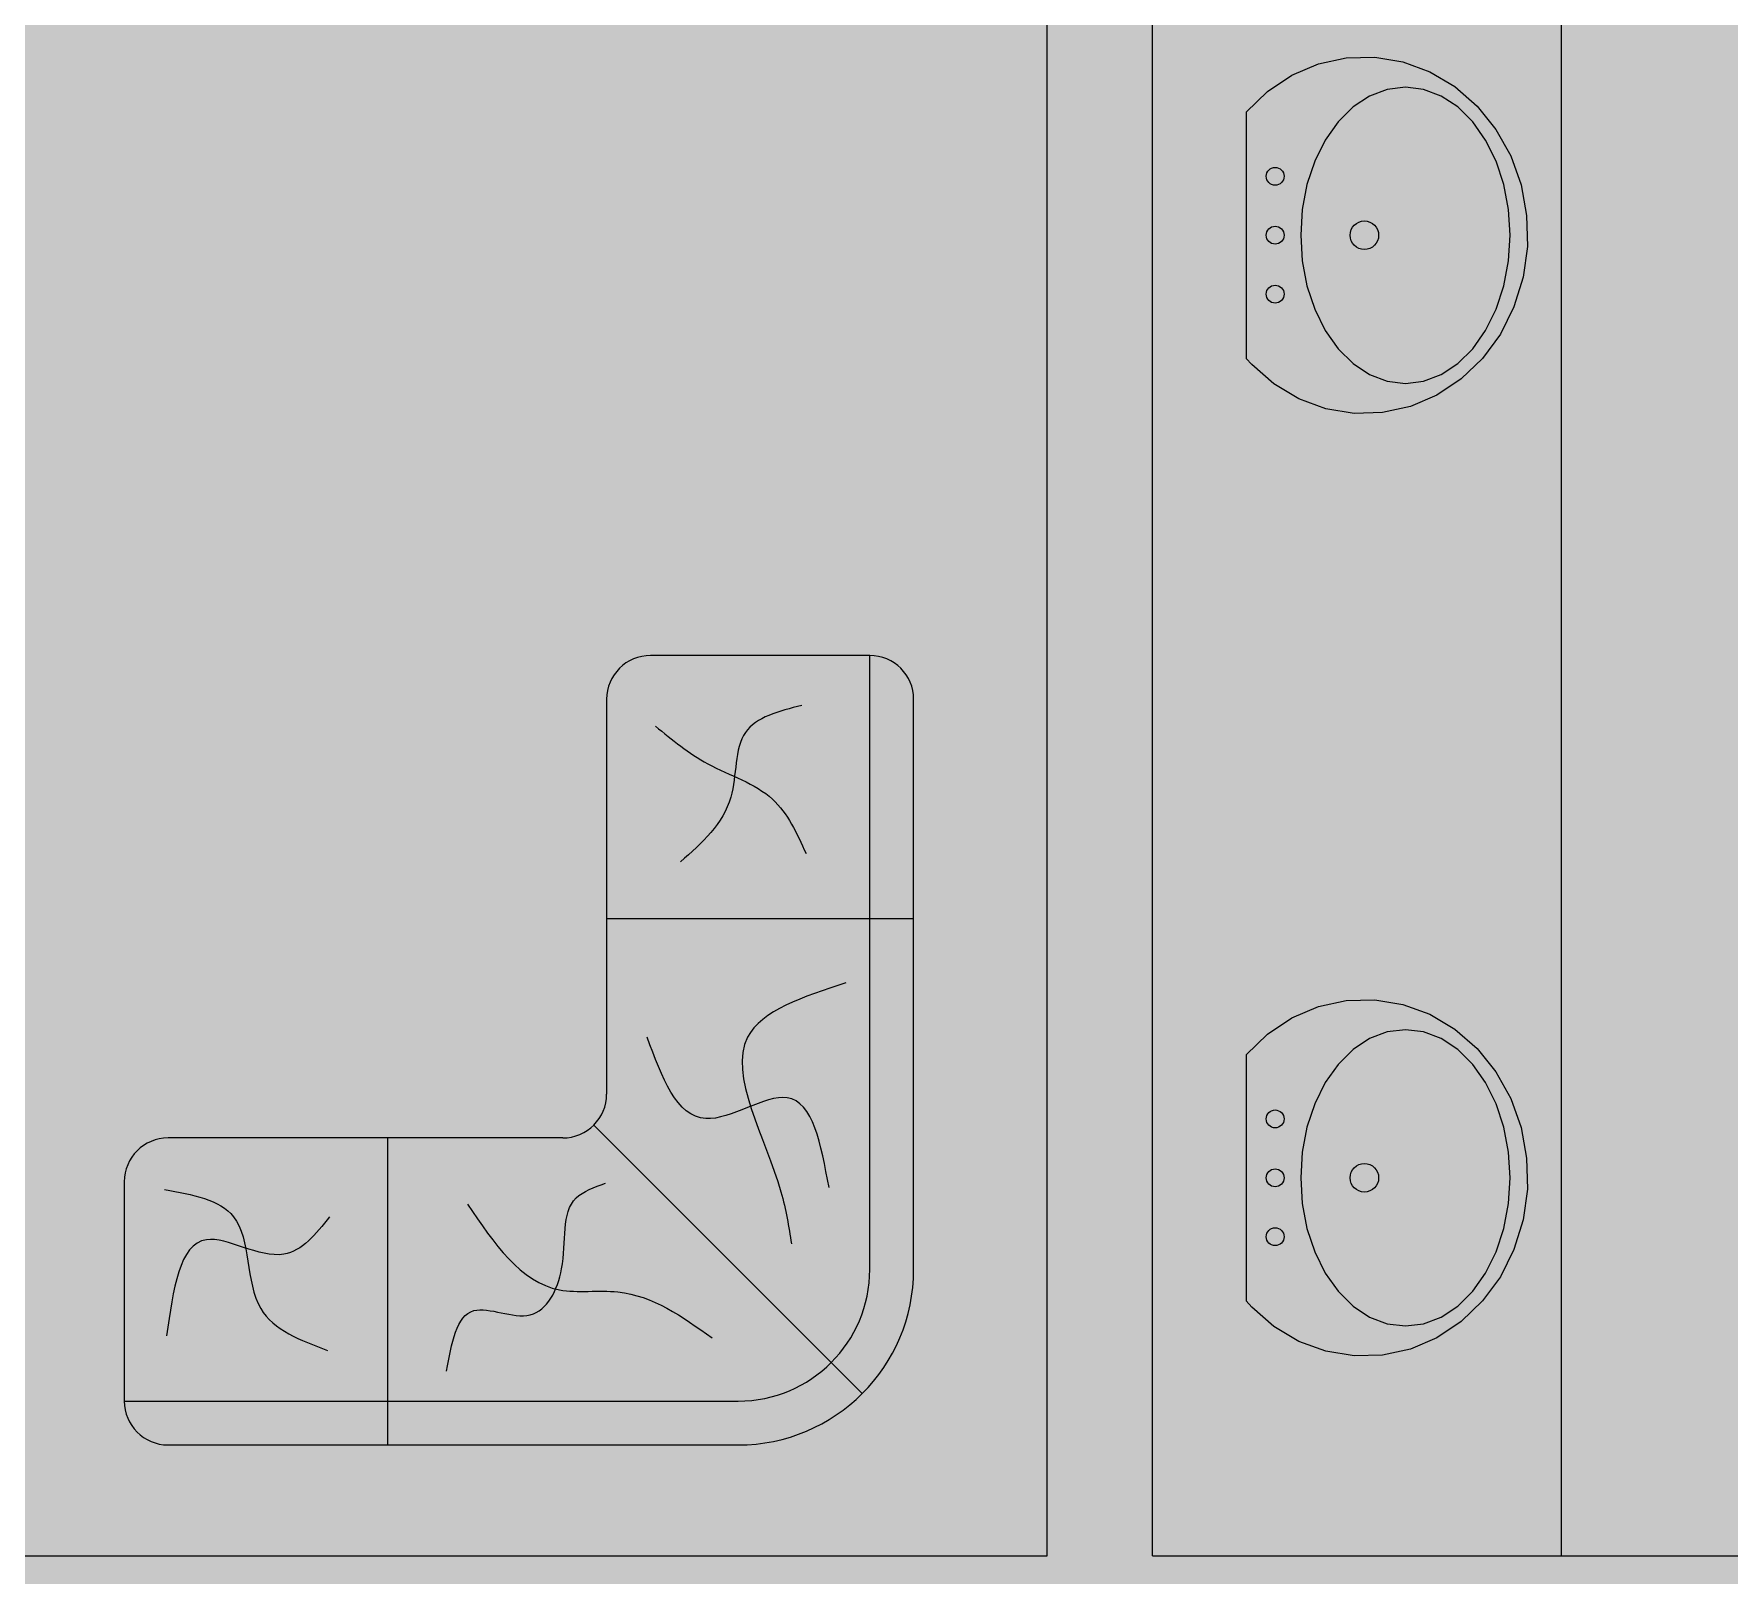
# Model space of a CAD drawing. Header units: centimetres. Extents: x 0 to 1099704, y -139216 to 99734.
# Drawn here: x 855115 to 855356.6, y 10287.5 to 10507.1 of the extents above; entities that cross this region are included whole.
import ezdxf

# ---------------------------------------------------------------- set-up
doc = ezdxf.new("R2010")
doc.units = ezdxf.units.CM
doc.header["$LTSCALE"] = 4
for name, color, linetype in [('0.2', 2, 'Continuous'), ('0.4', 4, 'Continuous'), ('0.6', 6, 'Continuous')]:
    doc.layers.add(name, color=color, linetype=linetype)

# ---------------------------------------------------------------- blocks, each defined once
blk = doc.blocks.new('Sofa22')
for p, q in [((39.12, 131.75), (-10.88, 131.75)), ((39.12, -8.25), (39.12, 131.75)), ((-20.88, 121.75), (-20.88, 31.75)), ((49.12, -8.25), (49.12, 121.75)), ((-20.88, 71.75), (49.12, 71.75)), ((-23.81, 24.68), (37.41, -36.54)), ((-30.88, 21.75), (-120.88, 21.75)), ((-70.88, 21.75), (-70.88, -48.25)), ((-130.88, 11.75), (-130.88, -38.25)), ((-130.88, -38.25), (9.12, -38.25)), ((-120.88, -48.25), (9.12, -48.25))]:
    blk.add_line(p, q)
for centre, radius, start, end in [((-10.88, 121.75), 10, 90, 180), ((39.12, 121.75), 10, 0, 90), ((-30.88, 31.75), 10, 270, 0), ((-120.88, 11.75), 10, 90, 180), ((9.12, -8.25), 30, 270, 360), ((9.12, -8.25), 40, 270, 0), ((-120.88, -38.25), 10, 180, 270)]:
    blk.add_arc(centre, radius, start, end)
for points in [[(23.62, 120.38), (10.76, 114.2), (7.42, 99.44), (-4.01, 84.69)], [(-9.73, 115.63), (2.18, 107.06), (16.95, 98.97), (24.58, 86.59)], [(33.63, 57.09), (11.24, 44.71), (18.86, 9.49), (21.24, -2.4)], [(29.82, 10.45), (20.29, 30.91), (1.71, 26.15), (-11.63, 44.71)], [(-121.68, 9.97), (-105.96, 3.78), (-99.77, -17.16), (-84.52, -26.68)], [(-57.37, -31.44), (-51.17, -17.63), (-38.31, -18.59), (-31.16, -8.11), (-27.83, 8.07), (-21.16, 11.4)], [(-52.6, 6.64), (-31.64, -12.87), (-18.3, -13.35), (3.14, -23.82)], [(-84.05, 3.78), (-94.53, -4.78), (-112.15, -1.45), (-121.21, -23.34)]]:
    blk.add_spline(points, degree=3)

msp = doc.modelspace()

# ---------------------------------------------------------------- hatches: boundary and pattern name
at = {"layer": '0.2', "true_color": 0x000000}
h = msp.add_hatch(color=18, dxfattribs=at)
h.dxf.hatch_style = 1
h.paths.add_polyline_path([(853733.768, 12513.013), (853693.768, 12513.013), (853693.768, 12488.013), (853708.768, 12488.013), (853708.768, 12498.013), (853733.768, 12498.013)])
h.paths.add_polyline_path([(854753.768, 11998.013), (854743.768, 11998.013), (854743.768, 12213.013), (854933.768, 12213.013), (854933.768, 11998.013), (854923.768, 11998.013), (854923.768, 11983.013), (854948.768, 11983.013), (854958.768, 11983.013), (854958.768, 11998.013), (854948.768, 11998.013), (854948.768, 12213.013), (855138.768, 12213.013), (855138.768, 11998.013), (855128.768, 11998.013), (855128.768, 11983.013), (855153.768, 11983.013), (856023.768, 11983.013), (856023.768, 11998.013), (855153.768, 11998.013), (855153.768, 12298.013), (855138.768, 12298.013), (855138.768, 12228.013), (854933.768, 12228.013), (854743.768, 12228.013), (854743.768, 12298.013), (854728.768, 12298.013), (854728.768, 11998.013), (853708.768, 11998.013), (853708.768, 12328.013), (853701.268, 12328.013), (853693.768, 12328.013), (853693.768, 11983.013), (854743.768, 11983.013), (854753.768, 11983.013)])
h.paths.add_polyline_path([(854821.268, 12513.013), (854743.768, 12513.013), (854703.768, 12513.013), (854703.768, 12498.013), (854728.768, 12498.013), (854821.268, 12498.013)])
h.paths.add_polyline_path([(855178.768, 12513.013), (855138.768, 12513.013), (855061.268, 12513.013), (855061.268, 12498.013), (855153.768, 12498.013), (855178.768, 12498.013)])
h.paths.add_polyline_path([(856683.768, 11998.013), (856683.768, 12048.013), (856668.768, 12048.013), (856668.768, 11998.013), (856298.768, 11998.013), (856298.768, 11983.013), (856353.768, 11983.013), (856353.768, 11791.695), (856368.768, 11791.695), (856368.768, 11983.013), (856668.768, 11983.013), (856668.768, 11885.513), (856683.768, 11885.513)])
h.paths.add_polyline_path([(856683.768, 11685.513), (856668.768, 11685.513), (856668.768, 11588.013), (856368.768, 11588.013), (856368.768, 11598.013), (856353.768, 11598.013), (856353.768, 11573.013), (856683.768, 11573.013)])
h.paths.add_polyline_path([(856368.768, 11791.695), (856353.768, 11791.695), (856353.768, 11718.013), (856368.768, 11718.013)])
h.paths.add_polyline_path([(856088.768, 11724.879), (856063.768, 11724.879), (856063.768, 11709.879), (856073.768, 11709.879), (856073.768, 11179.879), (856023.768, 11179.879), (856023.768, 11164.879), (856088.768, 11164.879)])
h.paths.add_polyline_path([(855843.768, 11179.879), (855793.768, 11179.879), (855793.768, 11709.879), (855963.768, 11709.879), (855963.768, 11724.879), (855778.768, 11724.879), (855768.768, 11724.879), (855768.768, 11709.879), (855778.768, 11709.879), (855778.768, 11179.879), (855703.768, 11179.879), (855703.768, 11164.879), (855793.768, 11164.879), (855843.768, 11164.879)])
h.paths.add_polyline_path([(855303.768, 11179.879), (855228.768, 11179.879), (855228.768, 11709.879), (855608.768, 11709.879), (855608.768, 11717.379), (855608.768, 11724.879), (855213.768, 11724.879), (855203.768, 11724.879), (855203.768, 11709.879), (855213.768, 11709.879), (855213.768, 11179.879), (855178.768, 11179.879), (855178.768, 11164.879), (855228.768, 11164.879), (855303.768, 11164.879)])
h.paths.add_polyline_path([(854998.768, 11179.879), (854963.768, 11179.879), (854963.768, 11709.879), (855103.768, 11709.879), (855103.768, 11724.879), (854948.768, 11724.879), (854938.768, 11724.879), (854938.768, 11709.879), (854948.768, 11709.879), (854948.768, 11179.879), (854898.768, 11179.879), (854898.768, 11164.879), (854963.768, 11164.879), (854998.768, 11164.879)])
h.paths.add_polyline_path([(854718.768, 11179.879), (854668.768, 11179.879), (854668.768, 11709.879), (854838.768, 11709.879), (854838.768, 11724.879), (854653.768, 11724.879), (854643.768, 11724.879), (854643.768, 11709.879), (854653.768, 11709.879), (854653.768, 11179.879), (854563.768, 11179.879), (854563.768, 11164.879), (854668.768, 11164.879), (854718.768, 11164.879)])
h.paths.add_polyline_path([(854363.768, 11179.879), (854273.768, 11179.879), (854273.768, 11709.879), (854543.768, 11709.879), (854543.768, 11724.879), (854258.768, 11724.879), (854248.768, 11724.879), (854248.768, 11709.879), (854258.768, 11709.879), (854258.768, 11179.879), (854133.768, 11179.879), (854133.768, 11164.879), (854273.768, 11164.879), (854363.768, 11164.879)])
h.paths.add_polyline_path([(853833.768, 11179.879), (853708.768, 11179.879), (853708.768, 11709.879), (854088.768, 11709.879), (854088.768, 11717.379), (854088.768, 11724.879), (853693.768, 11724.879), (853693.768, 11164.879), (853833.768, 11164.879)])
h.paths.add_polyline_path([(853751.971, 10290.21), (853659.471, 10290.21), (853659.471, 10870.21), (853669.471, 10870.21), (853669.471, 10885.21), (853644.471, 10885.21), (853644.471, 10605.21), (853634.471, 10605.21), (853634.471, 10590.21), (853644.471, 10590.21), (853644.471, 10290.21), (853444.471, 10290.21), (853444.471, 10590.21), (853544.471, 10590.21), (853544.471, 10605.21), (853429.471, 10605.21), (853429.471, 10275.21), (853659.471, 10275.21), (853751.971, 10275.21)])
h.paths.add_polyline_path([(854259.471, 10870.21), (854269.471, 10870.21), (854269.471, 10885.21), (854244.471, 10885.21), (854114.471, 10885.21), (854114.471, 10870.21), (854244.471, 10870.21), (854244.471, 10290.21), (854151.971, 10290.21), (854151.971, 10275.21), (854259.471, 10275.21), (854329.471, 10275.21), (854329.471, 10290.21), (854259.471, 10290.21)])
h.paths.add_polyline_path([(853914.471, 10885.21), (853769.471, 10885.21), (853769.471, 10870.21), (853914.471, 10870.21)])
h.paths.add_polyline_path([(854564.471, 10885.21), (854369.471, 10885.21), (854369.471, 10870.21), (854564.471, 10870.21)])
h.paths.add_polyline_path([(854609.471, 10290.21), (854529.471, 10290.21), (854529.471, 10275.21), (854609.471, 10275.21)])
h.paths.add_polyline_path([(855414.471, 10290.21), (855274.471, 10290.21), (855274.471, 10870.21), (855284.471, 10870.21), (855284.471, 10885.21), (855259.471, 10885.21), (855064.471, 10885.21), (855064.471, 10870.21), (855259.471, 10870.21), (855259.471, 10290.21), (854909.471, 10290.21), (854909.471, 10275.21), (855274.471, 10275.21), (855414.471, 10275.21)])
h.paths.add_polyline_path([(855809.471, 10870.21), (855819.471, 10870.21), (855819.471, 10885.21), (855794.471, 10885.21), (855384.471, 10885.21), (855384.471, 10870.21), (855794.471, 10870.21), (855794.471, 10290.21), (855654.471, 10290.21), (855654.471, 10275.21), (855809.471, 10275.21), (855919.471, 10275.21), (855919.471, 10290.21), (855809.471, 10290.21)])
h.paths.add_polyline_path([(856144.471, 10885.21), (855919.471, 10885.21), (855919.471, 10870.21), (856129.471, 10870.21), (856129.471, 10290.21), (856019.471, 10290.21), (856019.471, 10275.21), (856144.471, 10275.21)])
h.paths.add_polyline_path([(853126.768, 12268.013), (853126.768, 12498.013), (853316.768, 12498.013), (853316.768, 12268.013)], flags=16)
h.paths.add_polyline_path([(853261.268, 12259.513), (853261.268, 12263.513), (853259.768, 12263.513), (853259.768, 12263.313), (853261.068, 12263.313), (853261.068, 12259.713), (853214.468, 12259.713), (853214.468, 12263.313), (853215.768, 12263.313), (853215.768, 12263.513), (853214.268, 12263.513), (853214.268, 12259.513)])
h.paths.add_polyline_path([(853309.268, 12266.513), (853309.268, 12268.013), (853216.268, 12268.013), (853216.268, 12266.513)], flags=0)
h.paths.add_polyline_path([(853157.268, 12268.013), (853309.268, 12268.013), (853309.268, 12259.013), (853307.768, 12259.013), (853307.768, 12258.813), (853309.068, 12258.813), (853309.068, 12253.213), (853259.468, 12253.213), (853259.468, 12258.813), (853260.768, 12258.813), (853260.768, 12259.013), (853259.268, 12259.013), (853259.268, 12253.013), (853331.768, 12253.013), (853331.768, 12513.013), (853111.768, 12513.013), (853111.768, 12253.013), (853157.268, 12253.013), (853157.268, 12259.013)])
h.paths.add_polyline_path([(856153.768, 12488.013), (856168.768, 12488.013), (856168.768, 12498.013), (856668.768, 12498.013), (856668.768, 12448.013), (856683.768, 12448.013), (856683.768, 12513.013), (856153.768, 12513.013), (856128.768, 12513.013), (856128.768, 12498.013), (856153.768, 12498.013)])
at = {"layer": '0.4', "true_color": 0xf8f3ec}
h = msp.add_hatch(color=7, dxfattribs=at)
h.dxf.hatch_style = 1
h.paths.add_polyline_path([(865654.487, 6328.003), (865654.487, 15549.552), (844265.68, 15549.552), (844265.68, 6328.003)])

# ---------------------------------------------------------------- linework, layer by layer
at = {"layer": '0.2'}
for p, q in [((855332.69, 10719.574, 77040.339), (855332.69, 10290.21, 77040.339)), ((855294.324, 10501.189, 77040.339), (855298.102, 10502.804, 77040.339)), ((855298.102, 10502.804, 77040.339), (855302.079, 10503.678, 77040.339)), ((855302.079, 10503.678, 77040.339), (855306.135, 10503.784, 77040.339)), ((855306.135, 10503.784, 77040.339), (855310.145, 10503.119, 77040.339)), ((855310.145, 10503.119, 77040.339), (855313.989, 10501.703, 77040.339)), ((855290.861, 10498.881, 77040.339), (855294.324, 10501.189, 77040.339)), ((855313.989, 10501.703, 77040.339), (855317.55, 10499.578, 77040.339)), ((855317.55, 10499.578, 77040.339), (855320.719, 10496.811, 77040.339)), ((855287.816, 10495.951, 77040.339), (855290.861, 10498.881, 77040.339)), ((855305.405, 10498.239, 77040.339), (855303.047, 10496.683, 77040.339)), ((855307.919, 10499.191, 77040.339), (855305.405, 10498.239, 77040.339)), ((855310.511, 10499.512, 77040.339), (855307.919, 10499.191, 77040.339)), ((855313.103, 10499.191, 77040.339), (855310.511, 10499.512, 77040.339)), ((855315.616, 10498.239, 77040.339), (855313.103, 10499.191, 77040.339)), ((855317.974, 10496.683, 77040.339), (855315.616, 10498.239, 77040.339)), ((855287.816, 10495.951, 77040.339), (855287.816, 10460.853, 77040.339)), ((855303.047, 10496.683, 77040.339), (855300.916, 10494.573, 77040.339)), ((855320.106, 10494.573, 77040.339), (855317.974, 10496.683, 77040.339)), ((855320.719, 10496.811, 77040.339), (855323.4, 10493.484, 77040.339)), ((855300.916, 10494.573, 77040.339), (855299.076, 10491.971, 77040.339)), ((855321.945, 10491.971, 77040.339), (855320.106, 10494.573, 77040.339)), ((855323.4, 10493.484, 77040.339), (855325.512, 10489.698, 77040.339)), ((855299.076, 10491.971, 77040.339), (855297.584, 10488.957, 77040.339)), ((855323.438, 10488.957, 77040.339), (855321.945, 10491.971, 77040.339)), ((855297.584, 10488.957, 77040.339), (855296.484, 10485.622, 77040.339)), ((855324.538, 10485.622, 77040.339), (855323.438, 10488.957, 77040.339)), ((855325.512, 10489.698, 77040.339), (855326.99, 10485.57, 77040.339)), ((855296.484, 10485.622, 77040.339), (855295.811, 10482.067, 77040.339)), ((855325.211, 10482.067, 77040.339), (855324.538, 10485.622, 77040.339)), ((855326.99, 10485.57, 77040.339), (855327.79, 10481.224, 77040.339)), ((855295.811, 10482.067, 77040.339), (855295.584, 10478.402, 77040.339)), ((855325.438, 10478.402, 77040.339), (855325.211, 10482.067, 77040.339)), ((855327.79, 10481.224, 77040.339), (855327.887, 10476.791, 77040.339)), ((855295.584, 10478.402, 77040.339), (855295.811, 10474.736, 77040.339)), ((855325.211, 10474.736, 77040.339), (855325.438, 10478.402, 77040.339)), ((855327.887, 10476.791, 77040.339), (855327.278, 10472.408, 77040.339)), ((855295.811, 10474.736, 77040.339), (855296.484, 10471.182, 77040.339)), ((855324.538, 10471.182, 77040.339), (855325.211, 10474.736, 77040.339)), ((855296.484, 10471.182, 77040.339), (855297.584, 10467.847, 77040.339)), ((855323.438, 10467.847, 77040.339), (855324.538, 10471.182, 77040.339)), ((855327.278, 10472.408, 77040.339), (855325.982, 10468.207, 77040.339)), ((855325.982, 10468.207, 77040.339), (855324.038, 10464.316, 77040.339)), ((855297.584, 10467.847, 77040.339), (855299.076, 10464.833, 77040.339)), ((855321.945, 10464.833, 77040.339), (855323.438, 10467.847, 77040.339)), ((855299.076, 10464.833, 77040.339), (855300.916, 10462.231, 77040.339)), ((855320.106, 10462.231, 77040.339), (855321.945, 10464.833, 77040.339)), ((855324.038, 10464.316, 77040.339), (855321.506, 10460.853, 77040.339)), ((855300.916, 10462.231, 77040.339), (855303.047, 10460.12, 77040.339)), ((855317.974, 10460.12, 77040.339), (855320.106, 10462.231, 77040.339)), ((855288.603, 10459.993, 77040.339), (855287.816, 10460.853, 77040.339)), ((855291.772, 10457.225, 77040.339), (855288.603, 10459.993, 77040.339)), ((855303.047, 10460.12, 77040.339), (855305.405, 10458.565, 77040.339)), ((855305.405, 10458.565, 77040.339), (855307.919, 10457.613, 77040.339)), ((855313.103, 10457.613, 77040.339), (855315.616, 10458.565, 77040.339)), ((855315.616, 10458.565, 77040.339), (855317.974, 10460.12, 77040.339)), ((855321.506, 10460.853, 77040.339), (855318.462, 10457.922, 77040.339)), ((855295.333, 10455.101, 77040.339), (855291.772, 10457.225, 77040.339)), ((855307.919, 10457.613, 77040.339), (855310.511, 10457.292, 77040.339)), ((855310.511, 10457.292, 77040.339), (855313.103, 10457.613, 77040.339)), ((855318.462, 10457.922, 77040.339), (855314.998, 10455.615, 77040.339)), ((855299.177, 10453.684, 77040.339), (855295.333, 10455.101, 77040.339)), ((855303.188, 10453.019, 77040.339), (855299.177, 10453.684, 77040.339)), ((855311.22, 10453.999, 77040.339), (855307.243, 10453.125, 77040.339)), ((855314.998, 10455.615, 77040.339), (855311.22, 10453.999, 77040.339)), ((855307.243, 10453.125, 77040.339), (855303.188, 10453.019, 77040.339)), ((855298.102, 10368.486, 77040.339), (855302.079, 10369.36, 77040.339)), ((855302.079, 10369.36, 77040.339), (855306.135, 10369.466, 77040.339)), ((855306.135, 10369.466, 77040.339), (855310.145, 10368.8, 77040.339)), ((855290.861, 10364.562, 77040.339), (855294.324, 10366.87, 77040.339)), ((855294.324, 10366.87, 77040.339), (855298.102, 10368.486, 77040.339)), ((855310.145, 10368.8, 77040.339), (855313.989, 10367.384, 77040.339)), ((855313.989, 10367.384, 77040.339), (855317.55, 10365.26, 77040.339)), ((855287.816, 10361.632, 77040.339), (855290.861, 10364.562, 77040.339)), ((855307.919, 10364.872, 77040.339), (855305.405, 10363.92, 77040.339)), ((855310.511, 10365.193, 77040.339), (855307.919, 10364.872, 77040.339)), ((855313.103, 10364.872, 77040.339), (855310.511, 10365.193, 77040.339)), ((855315.616, 10363.92, 77040.339), (855313.103, 10364.872, 77040.339)), ((855317.55, 10365.26, 77040.339), (855320.719, 10362.492, 77040.339)), ((855303.047, 10362.365, 77040.339), (855300.916, 10360.254, 77040.339)), ((855305.405, 10363.92, 77040.339), (855303.047, 10362.365, 77040.339)), ((855317.974, 10362.365, 77040.339), (855315.616, 10363.92, 77040.339)), ((855320.106, 10360.254, 77040.339), (855317.974, 10362.365, 77040.339)), ((855320.719, 10362.492, 77040.339), (855323.4, 10359.165, 77040.339)), ((855287.816, 10361.632, 77040.339), (855287.816, 10326.534, 77040.339)), ((855300.916, 10360.254, 77040.339), (855299.076, 10357.652, 77040.339)), ((855321.945, 10357.652, 77040.339), (855320.106, 10360.254, 77040.339)), ((855299.076, 10357.652, 77040.339), (855297.584, 10354.638, 77040.339)), ((855323.438, 10354.638, 77040.339), (855321.945, 10357.652, 77040.339)), ((855323.4, 10359.165, 77040.339), (855325.512, 10355.38, 77040.339)), ((855297.584, 10354.638, 77040.339), (855296.484, 10351.303, 77040.339)), ((855324.538, 10351.303, 77040.339), (855323.438, 10354.638, 77040.339)), ((855325.512, 10355.38, 77040.339), (855326.99, 10351.251, 77040.339)), ((855296.484, 10351.303, 77040.339), (855295.811, 10347.749, 77040.339)), ((855325.211, 10347.749, 77040.339), (855324.538, 10351.303, 77040.339)), ((855326.99, 10351.251, 77040.339), (855327.79, 10346.905, 77040.339)), ((855295.811, 10347.749, 77040.339), (855295.584, 10344.083, 77040.339)), ((855325.438, 10344.083, 77040.339), (855325.211, 10347.749, 77040.339)), ((855327.79, 10346.905, 77040.339), (855327.887, 10342.473, 77040.339)), ((855295.584, 10344.083, 77040.339), (855295.811, 10340.418, 77040.339)), ((855325.211, 10340.418, 77040.339), (855325.438, 10344.083, 77040.339)), ((855295.811, 10340.418, 77040.339), (855296.484, 10336.863, 77040.339)), ((855324.538, 10336.863, 77040.339), (855325.211, 10340.418, 77040.339)), ((855327.887, 10342.473, 77040.339), (855327.278, 10338.09, 77040.339)), ((855327.278, 10338.09, 77040.339), (855325.982, 10333.889, 77040.339)), ((855296.484, 10336.863, 77040.339), (855297.584, 10333.528, 77040.339)), ((855323.438, 10333.528, 77040.339), (855324.538, 10336.863, 77040.339)), ((855297.584, 10333.528, 77040.339), (855299.076, 10330.514, 77040.339)), ((855321.945, 10330.514, 77040.339), (855323.438, 10333.528, 77040.339)), ((855325.982, 10333.889, 77040.339), (855324.038, 10329.997, 77040.339)), ((855299.076, 10330.514, 77040.339), (855300.916, 10327.912, 77040.339)), ((855320.106, 10327.912, 77040.339), (855321.945, 10330.514, 77040.339)), ((855324.038, 10329.997, 77040.339), (855321.506, 10326.534, 77040.339)), ((855288.603, 10325.674, 77040.339), (855287.816, 10326.534, 77040.339)), ((855291.772, 10322.906, 77040.339), (855288.603, 10325.674, 77040.339)), ((855300.916, 10327.912, 77040.339), (855303.047, 10325.802, 77040.339)), ((855303.047, 10325.802, 77040.339), (855305.405, 10324.246, 77040.339)), ((855315.616, 10324.246, 77040.339), (855317.974, 10325.802, 77040.339)), ((855317.974, 10325.802, 77040.339), (855320.106, 10327.912, 77040.339)), ((855321.506, 10326.534, 77040.339), (855318.462, 10323.604, 77040.339)), ((855305.405, 10324.246, 77040.339), (855307.919, 10323.294, 77040.339)), ((855307.919, 10323.294, 77040.339), (855310.511, 10322.973, 77040.339)), ((855310.511, 10322.973, 77040.339), (855313.103, 10323.294, 77040.339)), ((855313.103, 10323.294, 77040.339), (855315.616, 10324.246, 77040.339)), ((855318.462, 10323.604, 77040.339), (855314.998, 10321.296, 77040.339)), ((855295.333, 10320.782, 77040.339), (855291.772, 10322.906, 77040.339)), ((855299.177, 10319.366, 77040.339), (855295.333, 10320.782, 77040.339)), ((855314.998, 10321.296, 77040.339), (855311.22, 10319.681, 77040.339)), ((855303.188, 10318.701, 77040.339), (855299.177, 10319.366, 77040.339)), ((855307.243, 10318.807, 77040.339), (855303.188, 10318.701, 77040.339)), ((855311.22, 10319.681, 77040.339), (855307.243, 10318.807, 77040.339))]:
    msp.add_line(p, q, dxfattribs=at)
for centre, radius in [((855291.944, 10486.795, 77040.339), 1.272), ((855304.661, 10478.402, 77040.339), 2.035), ((855291.944, 10478.402, 77040.339), 1.272), ((855291.944, 10470.009, 77040.339), 1.272), ((855291.944, 10352.476, 77040.339), 1.272), ((855291.944, 10344.083, 77040.339), 1.272), ((855304.661, 10344.083, 77040.339), 2.035), ((855291.944, 10335.69, 77040.339), 1.272)]:
    msp.add_circle(centre, radius, dxfattribs=at)
at = {"layer": '0.6', "elevation": 77040.339}
for points in [[(854909.471, 10290.21), (855259.471, 10290.21), (855259.471, 10870.21), (855064.471, 10870.21)], [(855274.471, 10290.21), (855274.471, 10870.21)], [(855274.471, 10290.21), (855414.471, 10290.21)]]:
    msp.add_lwpolyline(points, dxfattribs=at)

# ---------------------------------------------------------------- block references
at = {"layer": '0.2', "xscale": 0.625, "yscale": 0.625, "zscale": 0.625}
msp.add_blockref('Sofa22', (855209.726, 10336.174), dxfattribs=at)

doc.saveas('drawing.dxf')
